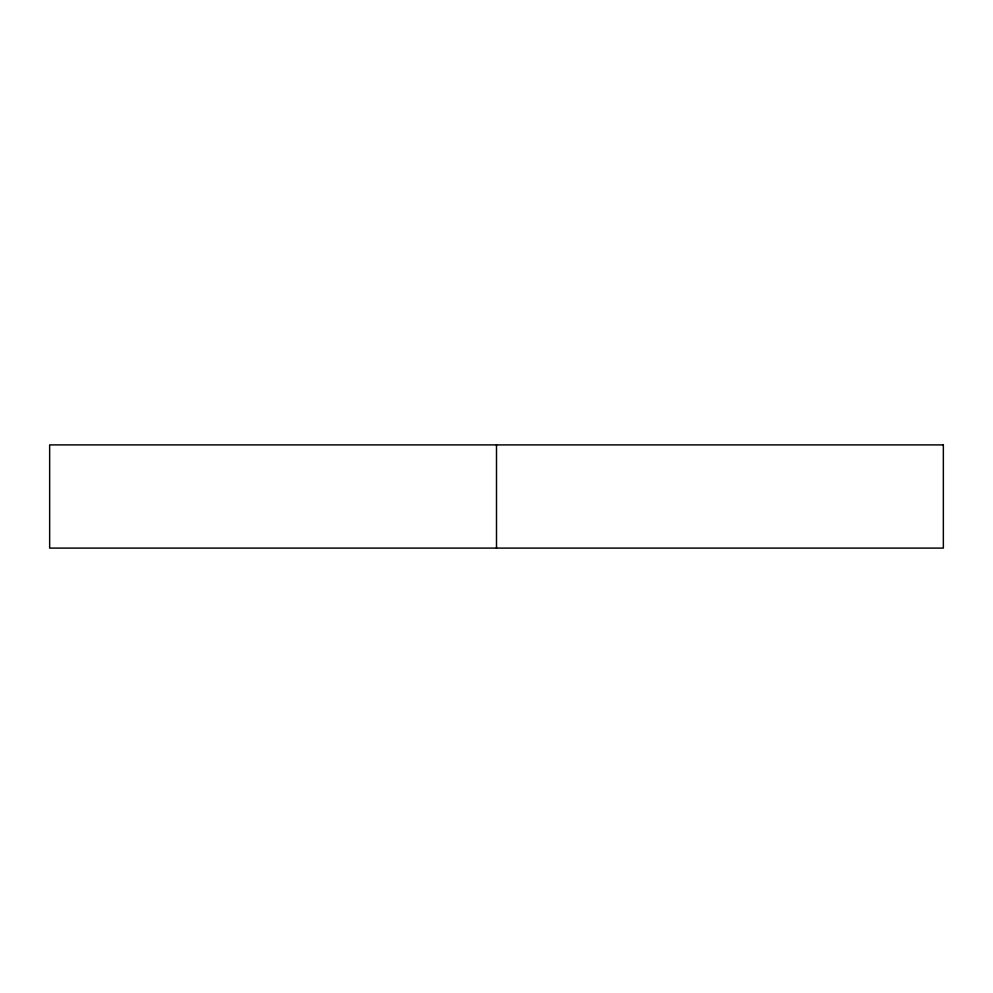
<?xml version="1.0" encoding="UTF-8"?>
<svg xmlns="http://www.w3.org/2000/svg" width="993" height="993" viewBox="0 0 993 993"><rect width="100%" height="100%" fill="white"/><g stroke="black" fill="none" stroke-linecap="round" stroke-linejoin="round"><path stroke-width="1.49" d="M496.5 444.901L496.5 548.099M943.35 444.901L49.65 444.901L49.65 548.099L943.35 548.099L943.35 444.901"/></g></svg>
